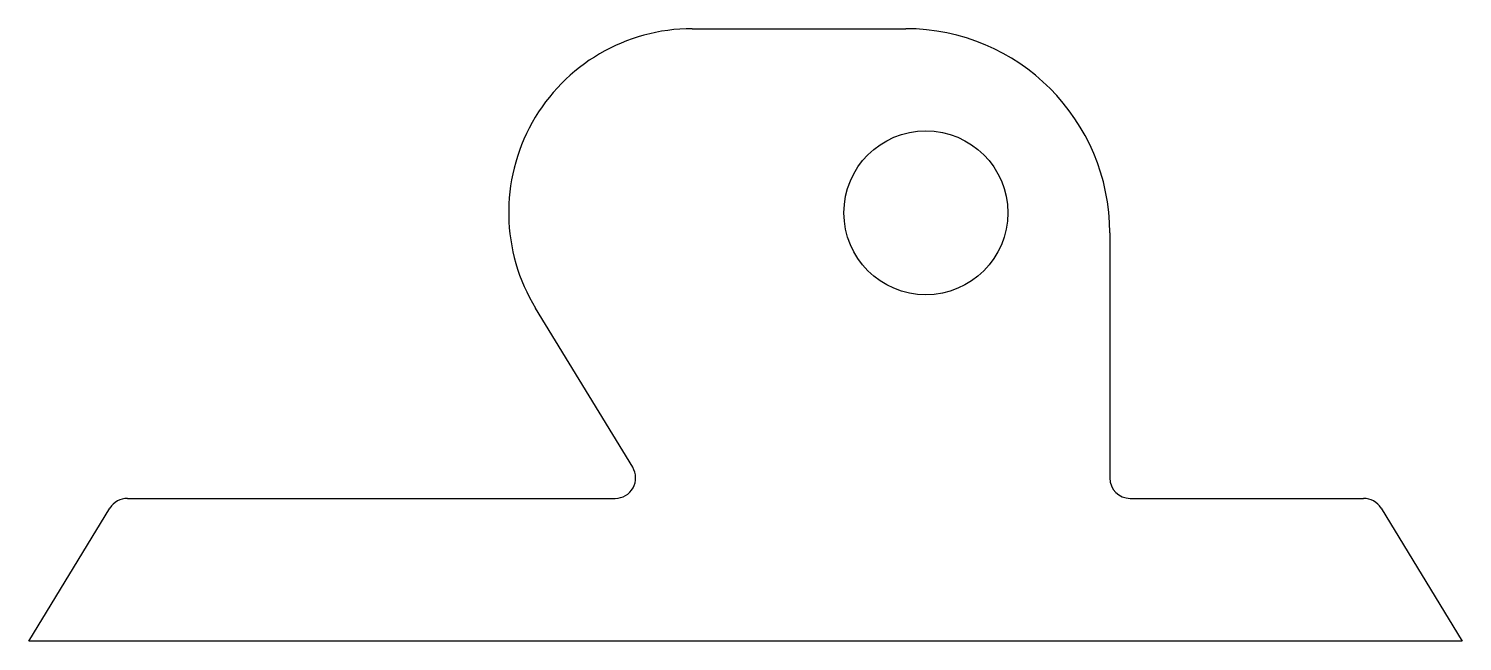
# Model space of a CAD drawing. Extents: x 2174.1 to 2244.3, y 1063.4 to 1093.4.
import ezdxf

# ---------------------------------------------------------------- set-up
doc = ezdxf.new("R2010")
doc.units = 0
doc.layers.get('0').update_dxf_attribs({"linetype": 'CONTINUOUS'})

msp = doc.modelspace()

# ---------------------------------------------------------------- linework, layer by layer
at = {"linetype": 'CONTINUOUS'}
for p, q in [((2206.575, 1093.388), (2217.035, 1093.388)), ((2227.035, 1083.388), (2227.035, 1071.388)), ((2203.652, 1071.91), (2198.895, 1079.696)), ((2178.889, 1070.388), (2202.799, 1070.388)), ((2228.035, 1070.388), (2239.474, 1070.388)), ((2174.051, 1063.388), (2178.035, 1069.91)), ((2240.328, 1069.91), (2244.312, 1063.388)), ((2244.312, 1063.388), (2174.051, 1063.388))]:
    msp.add_line(p, q, dxfattribs=at)
msp.add_circle((2218.02, 1084.373), 4.015, dxfattribs=at)
for centre, radius, start, end in [((2206.575, 1084.388), 9, 90, 211.42244), ((2217.035, 1083.388), 10, 360, 90), ((2202.799, 1071.388), 1, 270, 31.42244), ((2228.035, 1071.388), 1, 180, 270), ((2178.889, 1069.388), 1, 90, 148.57756), ((2239.474, 1069.388), 1, 31.42244, 90)]:
    msp.add_arc(centre, radius, start, end, dxfattribs=at)

doc.saveas('drawing.dxf')
